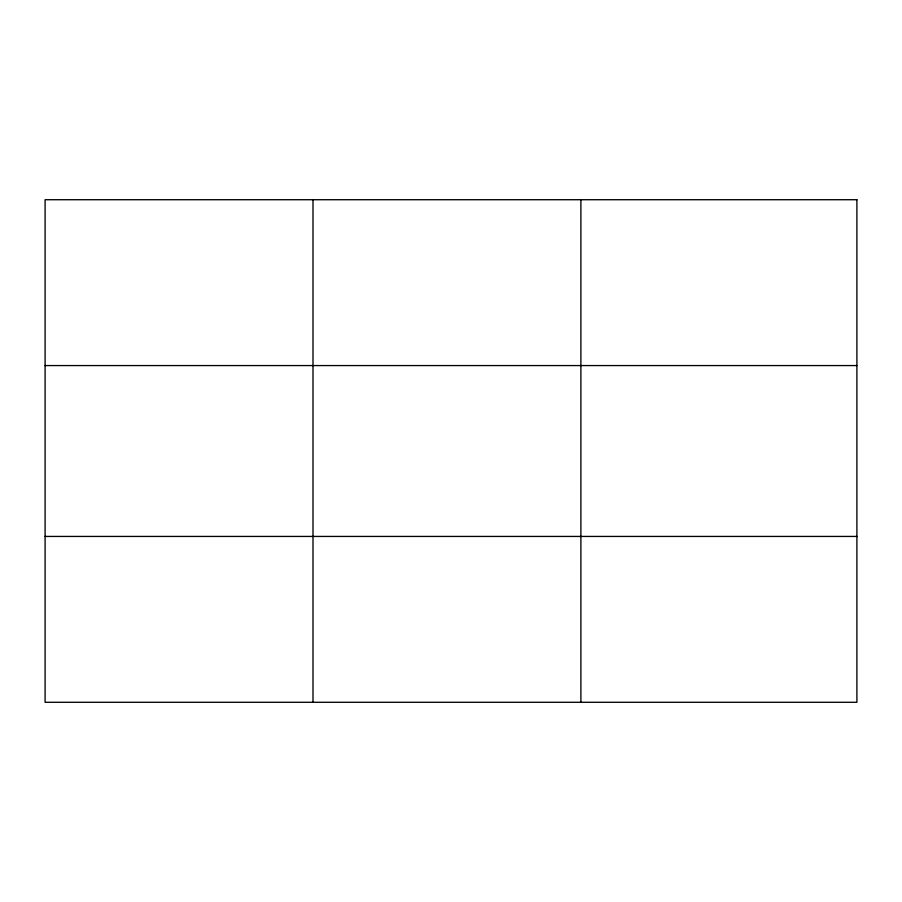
<?xml version="1.0" encoding="UTF-8"?>
<svg xmlns="http://www.w3.org/2000/svg" width="902" height="902" viewBox="0 0 902 902"><rect width="100%" height="100%" fill="white"/><g stroke="black" fill="none" stroke-linecap="round" stroke-linejoin="round"><path stroke-width="1.35" d="M312.994 702.286L312.994 199.714M580.888 702.286L580.888 199.714M45.1 365.569L856.9 365.569M45.1 536.431L856.9 536.431M856.9 199.714L856.9 702.286L45.1 702.286L45.1 199.714L856.9 199.714"/></g></svg>
